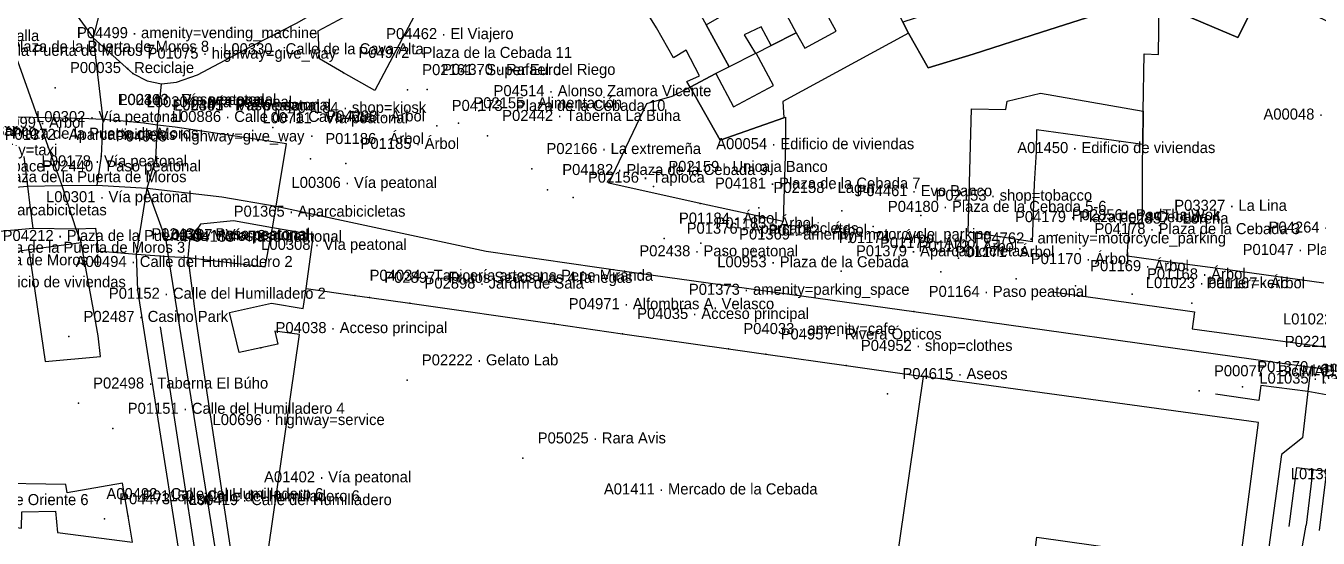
# Model space of a CAD drawing. Header units: metres. Extents: x 436207 to 441321, y 4465685 to 4475088.
# Drawn here: x 439697.8 to 439873.2, y 4473624.1 to 4473693.7 of the extents above; entities that cross this region are included whole.
import ezdxf

# ---------------------------------------------------------------- set-up
doc = ezdxf.new("R2010")
doc.units = ezdxf.units.M
for name, color, linetype, true_color in [('G_A_COM', 7, 'CONTINUOUS', 0xce3b37), ('G_A_EDI', 7, 'CONTINUOUS', 0xa4a4a4), ('G_A_UMB', 7, 'CONTINUOUS', 0x9e6a39), ('G_A_VER', 7, 'CONTINUOUS', 0x4d745d), ('G_A_VIA', 7, 'CONTINUOUS', 0x555555), ('G_L_ACC', 7, 'CONTINUOUS', 0xe68241), ('G_L_BAR', 7, 'CONTINUOUS', 0x333333), ('G_L_EQU', 7, 'CONTINUOUS', 0x8e5aa4), ('G_L_VIA', 7, 'CONTINUOUS', 0x555555), ('G_P_ACC', 7, 'CONTINUOUS', 0xe68241), ('G_P_COM', 7, 'CONTINUOUS', 0xce3b37), ('G_P_EQU', 7, 'CONTINUOUS', 0x8e5aa4), ('G_P_MOB', 7, 'CONTINUOUS', 0x268c9e), ('G_P_PAT', 7, 'CONTINUOUS', 0xa63603), ('G_P_TRA', 7, 'CONTINUOUS', 0x376b91), ('G_P_UMB', 7, 'CONTINUOUS', 0x9e6a39), ('G_P_VER', 7, 'CONTINUOUS', 0x4d745d), ('G_P_VIA', 7, 'CONTINUOUS', 0x555555), ('T_A_COM', 7, 'CONTINUOUS', 0xce3b37), ('T_A_EDI', 7, 'CONTINUOUS', 0xa4a4a4), ('T_A_UMB', 7, 'CONTINUOUS', 0x9e6a39), ('T_A_VER', 7, 'CONTINUOUS', 0x4d745d), ('T_A_VIA', 7, 'CONTINUOUS', 0x555555), ('T_L_BAR', 7, 'CONTINUOUS', 0x333333), ('T_L_VIA', 7, 'CONTINUOUS', 0x555555), ('T_P_ACC', 7, 'CONTINUOUS', 0xe68241), ('T_P_COM', 7, 'CONTINUOUS', 0xce3b37), ('T_P_EQU', 7, 'CONTINUOUS', 0x8e5aa4), ('T_P_MOB', 7, 'CONTINUOUS', 0x268c9e), ('T_P_PAT', 7, 'CONTINUOUS', 0xa63603), ('T_P_UMB', 7, 'CONTINUOUS', 0x9e6a39), ('T_P_VER', 7, 'CONTINUOUS', 0x4d745d), ('T_P_VIA', 7, 'CONTINUOUS', 0x555555)]:
    doc.layers.add(name, color=color, linetype=linetype, true_color=true_color)

msp = doc.modelspace()

# ---------------------------------------------------------------- linework, layer by layer
at = {"layer": 'G_A_COM'}
msp.add_lwpolyline([(439735.44, 4473655.34), (439735.84, 4473658.05), (439742.46, 4473657.1), (439744.45, 4473656.82), (439749.91, 4473656.04), (439769.48, 4473653.24), (439778.77, 4473651.91), (439793.17, 4473649.86), (439798.23, 4473649.13), (439809.12, 4473647.57), (439819.57, 4473646.08), (439812.66, 4473598.12), (439797.9, 4473600.22), (439779.44, 4473602.86), (439753.41, 4473606.58), (439728.93, 4473610.09), (439734.93, 4473651.78), (439731.62, 4473652.24), (439732.02, 4473650.49), (439729.7, 4473649.99), (439726.76, 4473649.36), (439725.46, 4473654.8), (439731.15, 4473656.05)], close=True, dxfattribs=at)
at = {"layer": 'G_A_EDI'}
for points in [[(439799.19, 4473726.66), (439806.77, 4473712.91), (439816.83, 4473694.2), (439817.58, 4473692.71), (439800.53, 4473683.44), (439800.68, 4473681.23), (439792.01, 4473678.18), (439787.94, 4473685.41), (439791.45, 4473687.23), (439793.83, 4473682.7), (439799.26, 4473685.61), (439796.9, 4473690.01), (439798.94, 4473691.04), (439802.34, 4473692.78), (439803.5, 4473690.69), (439807.77, 4473693), (439799.09, 4473708.88), (439798.02, 4473708.47), (439796.69, 4473711.07), (439794.41, 4473709.89), (439794.97, 4473708.83), (439794.03, 4473708.34), (439787.54, 4473720.32), (439791.62, 4473722.6)], [(439793.24, 4473688.15), (439790.12, 4473693.86), (439795.64, 4473697.04), (439793.89, 4473700.65), (439788.24, 4473697.35), (439778.51, 4473715.33), (439783.01, 4473717.81), (439787.54, 4473720.32), (439794.03, 4473708.34), (439794.24, 4473707.93), (439802.34, 4473692.78), (439798.94, 4473691.04), (439797.57, 4473693.6), (439795.3, 4473692.49), (439796.81, 4473689.96)], [(439778.51, 4473715.33), (439788.24, 4473697.35), (439790.12, 4473693.86), (439793.24, 4473688.15), (439791.45, 4473687.23), (439787.94, 4473685.41), (439787.52, 4473686.15), (439789.21, 4473686.94), (439787.42, 4473690.4), (439785.68, 4473689.36), (439783.37, 4473693.44), (439780.15, 4473698.76), (439777.92, 4473702.44), (439776.35, 4473701.42), (439775.6, 4473703.61), (439772.65, 4473712.06), (439775.18, 4473713.51)], [(439745.16, 4473684.95), (439740.94, 4473687.36), (439737.67, 4473689.23), (439737.47, 4473693.04), (439745.6, 4473697.43), (439754.21, 4473702.09)], [(439835.63, 4473692.87), (439843.87, 4473695.48), (439842.38, 4473699.51), (439841.37, 4473702.25), (439816.83, 4473694.2), (439817.58, 4473692.71), (439820.25, 4473688.01), (439826.37, 4473689.86)], [(439782.06, 4473683.19), (439785.49, 4473684.19), (439787.94, 4473685.41), (439792.01, 4473678.18), (439800.68, 4473681.23), (439800.91, 4473681.34), (439800.89, 4473677.59), (439800.59, 4473667.16), (439789.32, 4473669.61), (439776.93, 4473672.34)], [(439826.12, 4473682.45), (439830.77, 4473682.36), (439830.97, 4473683.51), (439835.48, 4473684.56), (439849.43, 4473682.13), (439849.36, 4473677.61), (439834.93, 4473679.59), (439834.89, 4473676.63), (439834.65, 4473672.26), (439834.38, 4473664.4), (439830.03, 4473665.06), (439825.69, 4473665.7)], [(439705.32, 4473664.25), (439698.24, 4473663.28), (439700.46, 4473648.14), (439707.97, 4473648.8), (439707.64, 4473651.62), (439707.08, 4473654.66)], [(439819.57, 4473646.08), (439812.66, 4473598.12), (439814.38, 4473596.66), (439814.34, 4473595.99), (439830.97, 4473593.27), (439834.99, 4473624.26), (439862.55, 4473620.4), (439865.05, 4473639.86)], [(439710.92, 4473631.59), (439703.41, 4473630.31), (439703.26, 4473631.41), (439692.38, 4473631.63), (439691.93, 4473626.25), (439696.26, 4473625.63), (439697.22, 4473625.5), (439697.28, 4473627.73), (439701.82, 4473627.81), (439702.1, 4473624.91), (439712.29, 4473623.62), (439711.69, 4473627.14)]]:
    msp.add_lwpolyline(points, close=True, dxfattribs=at)
at = {"layer": 'G_A_UMB'}
msp.add_lwpolyline([(439873.91, 4473658.77), (439860.92, 4473660.6), (439854.4, 4473661.46), (439847.26, 4473662.44), (439847.56, 4473666.87), (439849.29, 4473666.87), (439849.31, 4473670.47), (439849.33, 4473672.79), (439849.34, 4473674.74), (439849.36, 4473677.61), (439849.43, 4473682.13), (439849.57, 4473689.93), (439851.52, 4473689.85), (439851.6, 4473696.65), (439858.72, 4473693.64), (439862.25, 4473692.16), (439865.54, 4473698.62), (439882.43, 4473690.56)], dxfattribs=at)
at = {"layer": 'G_A_VER'}
for points in [[(439672.62, 4473687.3), (439677.65, 4473687.65), (439681.97, 4473687.95), (439685, 4473688.19), (439696.7, 4473688.96), (439702.69, 4473672.06), (439704.58, 4473666.13), (439705.32, 4473664.25), (439698.24, 4473663.28), (439692.67, 4473662.5), (439687.23, 4473661.73), (439681.75, 4473660.9), (439676.23, 4473660.07), (439672.15, 4473659.48), (439670.23, 4473659.2), (439663.79, 4473658.28), (439664.52, 4473660.68), (439668.36, 4473673.29), (439670.24, 4473679.48), (439670.88, 4473681.57)], [(439834.99, 4473624.26), (439862.55, 4473620.4), (439845.15, 4473590.46), (439830.97, 4473593.27)]]:
    msp.add_lwpolyline(points, close=True, dxfattribs=at)
at = {"layer": 'G_A_VIA'}
msp.add_lwpolyline([(439728.93, 4473610.09), (439734.93, 4473651.78), (439731.62, 4473652.24), (439732.02, 4473650.49), (439729.7, 4473649.99), (439726.76, 4473649.36), (439725.46, 4473654.8), (439731.15, 4473656.05), (439735.44, 4473655.34), (439735.84, 4473658.05), (439736.85, 4473665.32), (439731.3, 4473666.29), (439725.98, 4473667.22), (439721.53, 4473666.78), (439720.04, 4473664.6), (439719.82, 4473662.27), (439720.99, 4473653.21), (439728.18, 4473605.44)], dxfattribs=at)
at = {"layer": 'G_L_ACC'}
msp.add_lwpolyline([(439872.46, 4473633.45), (439871.52, 4473625.92)], dxfattribs=at)
at = {"layer": 'G_L_BAR'}
for points in [[(439836.86, 4473657.66), (439856.4, 4473654.87), (439856.07, 4473652.58)], [(439720.99, 4473653.21), (439728.18, 4473605.44), (439728, 4473603.95), (439726.65, 4473602.96), (439723.83, 4473602.57), (439716.08, 4473652.83)], [(439856.07, 4473652.58), (439876.71, 4473649.75)], [(439865.39, 4473644.89), (439865.09, 4473642.85), (439859.22, 4473643.71)], [(439875.26, 4473643.41), (439871.78, 4473644.06), (439865.39, 4473644.89)], [(439869.25, 4473625.73), (439870.28, 4473633.73), (439872.46, 4473633.45), (439874.31, 4473633.22), (439873.28, 4473625.2)]]:
    msp.add_lwpolyline(points, dxfattribs=at)
at = {"layer": 'G_L_EQU'}
for points in [[(439865.54, 4473698.62), (439862.25, 4473692.16), (439858.72, 4473693.64), (439851.6, 4473696.65)], [(439843.87, 4473695.48), (439835.63, 4473692.87), (439826.37, 4473689.86), (439820.25, 4473688.01), (439817.58, 4473692.71), (439816.83, 4473694.2)]]:
    msp.add_lwpolyline(points, dxfattribs=at)
at = {"layer": 'G_L_VIA'}
for points in [[(439920.06, 4473914.28), (439915.41, 4473903.03), (439914.72, 4473901.77), (439881.13, 4473836.64), (439864.74, 4473806.33), (439839.93, 4473781.8), (439809.28, 4473755.77), (439721.19, 4473708.39), (439714.14, 4473704.66), (439710.41, 4473701.5), (439708.24, 4473697.23), (439706.95, 4473692.1), (439708.28, 4473680.98), (439708.03, 4473676.02), (439707.43, 4473672.07)], [(439728.53, 4473690.99), (439734.54, 4473694.09), (439828.59, 4473747.48), (439886.15, 4473781.22), (439888.2, 4473783.7), (439889.99, 4473787.17)], [(439698.03, 4473732.59), (439695.99, 4473729.64), (439695.44, 4473726.37), (439695.59, 4473722.12), (439702.57, 4473699.43), (439704.4, 4473695.56), (439706.95, 4473692.1), (439712.33, 4473687.27), (439714.29, 4473686.26), (439716.24, 4473685.83)], [(439716.24, 4473685.83), (439718.28, 4473686.09), (439721.13, 4473687.09), (439728.53, 4473690.99)], [(439714.26, 4473671.67), (439715.45, 4473675.68), (439715.7, 4473680.25), (439716.24, 4473685.83)], [(439706.38, 4473681.1), (439696.87, 4473681.31), (439672.78, 4473680.34), (439670.24, 4473679.48), (439665.23, 4473677.78), (439636.94, 4473664.54), (439632.74, 4473662.54), (439594.38, 4473646.33), (439557.73, 4473633.76), (439549.11, 4473631.08)], [(439710.57, 4473680.82), (439708.28, 4473680.98), (439706.38, 4473681.1)], [(439713.82, 4473680.5), (439710.57, 4473680.82)], [(439718.07, 4473679.95), (439715.7, 4473680.25), (439713.82, 4473680.5)], [(439732.4, 4473673.13), (439733.17, 4473677.7), (439718.07, 4473679.95)], [(439697.54, 4473675.98), (439698.04, 4473671.95), (439698.37, 4473669.3)], [(439731.3, 4473666.29), (439731.79, 4473669.24), (439732.4, 4473673.13)], [(439660.84, 4473664.91), (439667.5, 4473667), (439675.66, 4473668.97), (439682.31, 4473670.3), (439690.3, 4473671.3), (439698.04, 4473671.95), (439702.69, 4473672.06), (439707.43, 4473672.07)], [(439707.43, 4473672.07), (439714.26, 4473671.67), (439724.43, 4473670.51), (439731.79, 4473669.24), (439760.27, 4473663.11), (439779.06, 4473660.42), (439818.32, 4473654.91), (439866.64, 4473648.12), (439872.16, 4473647.35)], [(439725.44, 4473581.72), (439721.38, 4473604.66), (439713.02, 4473657.82), (439712.84, 4473662.73), (439714.26, 4473671.67)], [(439726.65, 4473602.96), (439724.66, 4473615.53), (439717.18, 4473662.4), (439716.86, 4473664.61), (439714.26, 4473671.67)], [(439698.37, 4473669.3), (439698.76, 4473666.24)], [(439556.23, 4473618.45), (439562.6, 4473620.84), (439637.94, 4473649.46), (439652.41, 4473655.89), (439659.54, 4473659.09), (439662.81, 4473660.23), (439664.52, 4473660.68), (439671.52, 4473662.28), (439679.6, 4473663.8), (439688.66, 4473665.32), (439698.76, 4473666.24), (439704.58, 4473666.13), (439707.28, 4473666.25), (439707.61, 4473663.12), (439709.08, 4473663.01)], [(439719.82, 4473662.27), (439730.31, 4473660.98), (439731.3, 4473666.29)], [(439709.08, 4473663.01), (439712.84, 4473662.73), (439717.18, 4473662.4), (439719.82, 4473662.27)], [(439872.16, 4473647.35), (439871.78, 4473644.06)], [(439894.28, 4473643.73), (439880.66, 4473645.96), (439877.13, 4473646.54), (439872.16, 4473647.35)], [(439871.78, 4473644.06), (439871.02, 4473637.79), (439868.17, 4473635.52), (439866.46, 4473622.92), (439870.9, 4473622.35), (439871.52, 4473625.92)]]:
    msp.add_lwpolyline(points, dxfattribs=at)
at = {"layer": 'G_P_ACC'}
for p in [(439708.28, 4473680.98), (439715.7, 4473680.25), (439698.04, 4473671.95), (439712.84, 4473662.73), (439717.18, 4473662.4), (439779.06, 4473660.42), (439818.32, 4473654.91), (439866.64, 4473648.12), (439872.16, 4473647.35)]:
    msp.add_point(p, dxfattribs=at)
at = {"layer": 'G_P_COM'}
for p in [(439749.6, 4473685.03), (439731.35, 4473679.9), (439756.54, 4473680.52), (439797.26, 4473669.02), (439819.25, 4473667.97), (439864.44, 4473663.64), (439742.46, 4473657.1), (439744.45, 4473656.82), (439749.91, 4473656.04), (439769.48, 4473653.24), (439703.65, 4473651.51), (439798.23, 4473649.13), (439809.12, 4473647.57), (439765.27, 4473635.01)]:
    msp.add_point(p, dxfattribs=at)
at = {"layer": 'G_P_EQU'}
for p in [(439725.61, 4473693.41), (439702.75, 4473690.05), (439837.73, 4473665.32), (439792.59, 4473662.7), (439824.38, 4473662.17), (439785.78, 4473655.19), (439793.17, 4473649.86), (439749.55, 4473645.61), (439862.9, 4473644.69), (439704.95, 4473642.46), (439857.03, 4473644.13), (439708.48, 4473626.75)]:
    msp.add_point(p, dxfattribs=at)
at = {"layer": 'G_P_MOB'}
for p in [(439701.81, 4473685.31), (439724.02, 4473665.8), (439785.48, 4473663.49), (439808.45, 4473660.42), (439814.75, 4473643.74)]:
    msp.add_point(p, dxfattribs=at)
at = {"layer": 'G_P_PAT'}
for p in [(439752.29, 4473685.06), (439759.28, 4473682.17)]:
    msp.add_point(p, dxfattribs=at)
at = {"layer": 'G_P_TRA'}
msp.add_point((439872.46, 4473633.45), dxfattribs=at)
at = {"layer": 'G_P_UMB'}
for p in [(439744.71, 4473689.92), (439740.94, 4473687.36), (439753.6, 4473680.16), (439760.45, 4473678.8), (439766.46, 4473674.31), (439768.6, 4473671.46), (439782.99, 4473671.88), (439772.09, 4473670.42), (439789.32, 4473669.61), (439808.53, 4473668.59), (439812.78, 4473666.45), (439851.64, 4473666.6), (439830.03, 4473665.06), (439844.05, 4473664.86), (439840.82, 4473663.43), (439860.92, 4473660.6), (439707.08, 4473654.66), (439778.77, 4473651.91), (439729.7, 4473649.99), (439709.64, 4473639.03), (439711.69, 4473627.14)]:
    msp.add_point(p, dxfattribs=at)
at = {"layer": 'G_P_VER'}
for p in [(439736.6, 4473678.74), (439736.45, 4473675.67), (439741.23, 4473675.01), (439784.43, 4473664.86), (439789.39, 4473664.21), (439796.56, 4473663.26), (439806.13, 4473662.22), (439811.71, 4473661.55), (439816.94, 4473661.07), (439821.98, 4473660.31), (439832.17, 4473659.36), (439840.23, 4473658.4), (439847.94, 4473657.29), (439856, 4473656.07)]:
    msp.add_point(p, dxfattribs=at)
at = {"layer": 'G_P_VIA'}
for p in [(439712.33, 4473687.27), (439708.03, 4473676.02)]:
    msp.add_point(p, dxfattribs=at)

# ---------------------------------------------------------------- texts
at = {"layer": 'T_A_COM'}
msp.add_text('A01411 · Mercado de la Cebada', height=1.5, dxfattribs=at).set_placement((439776.25, 4473630.08))
at = {"layer": 'T_A_EDI'}
for s, p in [('A00054 · Edificio de viviendas', (439791.49, 4473676.97)), ('A01450 · Edificio de viviendas', (439832.34, 4473676.44)), ('A00494 · Calle del Humilladero 2', (439704.58, 4473660.97)), ('A00493 · Edificio de viviendas', (439684.51, 4473658.21)), ('A00491 · Calle de Oriente 6', (439681.46, 4473628.63)), ('A00492 · Calle del Humilladero 6', (439708.75, 4473629.44))]:
    msp.add_text(s, height=1.5, dxfattribs=at).set_placement(p)
at = {"layer": 'T_A_UMB'}
msp.add_text('A00048 · Teatro La Latina', height=1.5, dxfattribs=at).set_placement((439865.74, 4473680.99))
at = {"layer": 'T_A_VER'}
msp.add_text('A01466 · Plaza de la Puerta de Moros', height=1.5, dxfattribs=at).set_placement((439687.23, 4473678.39))
at = {"layer": 'T_A_VIA'}
msp.add_text('A01402 · Vía peatonal', height=1.5, dxfattribs=at).set_placement((439730.14, 4473631.72))
at = {"layer": 'T_L_BAR'}
for s, p in [('L01023 · barrier=kerb', (439849.77, 4473658.1)), ('L01022 · barrier=kerb', (439868.39, 4473653.17)), ('L01036 · barrier=kerb', (439872.34, 4473646.25)), ('L01035 · barrier=kerb', (439865.18, 4473645.13))]:
    msp.add_text(s, height=1.5, dxfattribs=at).set_placement(p)
at = {"layer": 'T_L_VIA'}
for s, p in [('L00330 · Calle de la Cava Alta', (439724.59, 4473689.86)), ('L00303 · Vía peatonal', (439710.48, 4473682.96)), ('L00304 · Vía peatonal', (439714.2, 4473682.66)), ('L00305 · Vía peatonal', (439717.94, 4473682.22)), ('L00302 · Vía peatonal', (439699.2, 4473680.65)), ('L00886 · Calle de la Cava Alta', (439717.62, 4473680.67)), ('L00711 · Vía peatonal', (439729.91, 4473680.49)), ('L00178 · Vía peatonal', (439699.95, 4473674.64)), ('L00952 · Plaza de la Puerta de Moros', (439685.83, 4473672.49)), ('L00306 · Vía peatonal', (439733.86, 4473671.71)), ('L00301 · Vía peatonal', (439700.56, 4473669.77)), ('L00307 · Vía peatonal', (439716.45, 4473664.61)), ('L00308 · Vía peatonal', (439729.75, 4473663.3)), ('L00953 · Plaza de la Cebada', (439791.63, 4473660.93)), ('L00696 · highway=service', (439723.15, 4473639.5)), ('L01397 · Vía peatonal', (439869.44, 4473632.15)), ('L00419 · Calle del Humilladero', (439719.93, 4473628.63))]:
    msp.add_text(s, height=1.5, dxfattribs=at).set_placement(p)
at = {"layer": 'T_P_ACC'}
for s, p in [('P02443 · Paso peatonal', (439710.28, 4473682.98)), ('P02441 · Paso peatonal', (439717.7, 4473682.25)), ('P02440 · Paso peatonal', (439700.04, 4473673.95)), ('P02439 · Paso peatonal', (439714.84, 4473664.73)), ('P04183 · Paso peatonal', (439719.18, 4473664.4)), ('P02438 · Paso peatonal', (439781.06, 4473662.42)), ('P01164 · Paso peatonal', (439820.32, 4473656.91)), ('P02211 · Semáforo', (439868.64, 4473650.12))]:
    msp.add_text(s, height=1.5, dxfattribs=at).set_placement(p)
at = {"layer": 'T_P_COM'}
for s, p in [('P02161 · Super Euro', (439751.6, 4473687.03)), ('P04184 · shop=kiosk', (439733.35, 4473681.9)), ('P02155 · Alimentación', (439758.54, 4473682.52)), ('P02158 · Lagur', (439799.26, 4473671.02)), ('P02153 · shop=tobacco', (439821.25, 4473669.97)), ('P04264 · Flamenco Route Madrid', (439866.44, 4473665.64)), ('P04034 · Tapicería artesana Pepe Miranda', (439744.46, 4473659.1)), ('P02897 · Frutos Secos Las 4 fanegas', (439746.45, 4473658.82)), ('P02898 · Jardín de Sala', (439751.91, 4473658.04)), ('P04971 · Alfombras A. Velasco', (439771.48, 4473655.24)), ('P02487 · Casino Park', (439705.65, 4473653.51)), ('P04957 · Rivera Ópticos', (439800.23, 4473651.13)), ('P04952 · shop=clothes', (439811.12, 4473649.57)), ('P05025 · Rara Avis', (439767.27, 4473637.01))]:
    msp.add_text(s, height=1.5, dxfattribs=at).set_placement(p)
at = {"layer": 'T_P_EQU'}
for s, p in [('P04499 · amenity=vending_machine', (439704.75, 4473692.05)), ('P02490 · La Muralla', (439681.58, 4473691.65)), ('P01368 · amenity=taxi', (439682.07, 4473676.15)), ('P01366 · amenity=parking_space', (439670.42, 4473673.94)), ('P02856 · PadThaiWok', (439839.73, 4473667.32)), ('P01369 · amenity=motorcycle_parking', (439794.59, 4473664.7)), ('P04762 · amenity=motorcycle_parking', (439826.38, 4473664.17)), ('P01373 · amenity=parking_space', (439787.78, 4473657.19)), ('P04033 · amenity=cafe', (439795.17, 4473651.86)), ('P02222 · Gelato Lab', (439751.55, 4473647.61)), ('P00077 · BiciMAD', (439859.03, 4473646.13)), ('P01370 · amenity=parking_space', (439864.9, 4473646.69)), ('P02498 · Taberna El Búho', (439706.95, 4473644.46)), ('P04473 · rasif', (439710.48, 4473628.75))]:
    msp.add_text(s, height=1.5, dxfattribs=at).set_placement(p)
at = {"layer": 'T_P_MOB'}
for s, p in [('P00035 · Reciclaje', (439703.81, 4473687.31)), ('P00995 · Banco', (439684.91, 4473678.76)), ('P01372 · Aparcabicicletas', (439694.94, 4473678.24)), ('P01610 · Aparcabicicletas', (439685.49, 4473667.98)), ('P01365 · Aparcabicicletas', (439726.02, 4473667.8)), ('P01376 · Aparcabicicletas', (439787.48, 4473665.49)), ('P01379 · Aparcabicicletas', (439810.45, 4473662.42)), ('P04615 · Aseos', (439816.75, 4473645.74))]:
    msp.add_text(s, height=1.5, dxfattribs=at).set_placement(p)
at = {"layer": 'T_P_PAT'}
for s, p in [('P04370 · Rafael del Riego', (439754.29, 4473687.06)), ('P04514 · Alonso Zamora Vicente', (439761.28, 4473684.17))]:
    msp.add_text(s, height=1.5, dxfattribs=at).set_placement(p)
at = {"layer": 'T_P_UMB'}
for s, p in [('P04462 · El Viajero', (439746.71, 4473691.92)), ('P04219 · Plaza de la Puerta de Moros 8', (439687, 4473690.19)), ('P04218 · Plaza de la Puerta de Moros 7', (439679.65, 4473689.65)), ('P04972 · Plaza de la Cebada 11', (439742.94, 4473689.36)), ('P04173 · Plaza de la Cebada 10', (439755.6, 4473682.16)), ('P02442 · Taberna La Buha', (439762.45, 4473680.8)), ('P02166 · La extremeña', (439768.46, 4473676.31)), ('P04182 · Plaza de la Cebada 9', (439770.6, 4473673.46)), ('P02156 · Tapioca', (439774.09, 4473672.42)), ('P02159 · Unicaja Banco', (439784.99, 4473673.88)), ('P04181 · Plaza de la Cebada 7', (439791.32, 4473671.61)), ('P04461 · Evo Banco', (439810.53, 4473670.59)), ('P04180 · Plaza de la Cebada 5-6', (439814.78, 4473668.45)), ('P03327 · La Lina', (439853.64, 4473668.6)), ('P04179 · Plaza de la Cebada 4', (439832.03, 4473667.06)), ('P04178 · Plaza de la Cebada 3', (439842.82, 4473665.43)), ('P02857 · Lorena', (439846.05, 4473666.86)), ('P04212 · Plaza de la Puerta de Moros 2', (439694.67, 4473664.5)), ('P04213 · Plaza de la Puerta de Moros 3', (439683.75, 4473662.9)), ('P01047 · Plaza de la Cebada 2', (439862.92, 4473662.6)), ('P04217 · Plaza de la Puerta de Moros 4', (439672.23, 4473661.2)), ('P01152 · Calle del Humilladero 2', (439709.08, 4473656.66)), ('P04035 · Acceso principal', (439780.77, 4473653.91)), ('P04038 · Acceso principal', (439731.7, 4473651.99)), ('P01151 · Calle del Humilladero 4', (439711.64, 4473641.03)), ('P01150 · Calle del Humilladero 6', (439713.69, 4473629.14))]:
    msp.add_text(s, height=1.5, dxfattribs=at).set_placement(p)
at = {"layer": 'T_P_VER'}
for s, p in [('P00999 · Árbol', (439692.27, 4473679.88)), ('P04298 · Árbol', (439738.6, 4473680.74)), ('P01186 · Árbol', (439738.45, 4473677.67)), ('P01185 · Árbol', (439743.23, 4473677.01)), ('P01184 · Árbol', (439786.43, 4473666.86)), ('P01183 · Árbol', (439791.39, 4473666.21)), ('P01182 · Árbol', (439798.56, 4473665.26)), ('P01174 · Árbol', (439808.13, 4473664.22)), ('P01173 · Árbol', (439813.71, 4473663.55)), ('P01172 · Árbol', (439818.94, 4473663.07)), ('P01171 · Árbol', (439823.98, 4473662.31)), ('P01170 · Árbol', (439834.17, 4473661.36)), ('P01169 · Árbol', (439842.23, 4473660.4)), ('P01168 · Árbol', (439849.94, 4473659.29)), ('P01167 · Árbol', (439858, 4473658.07))]:
    msp.add_text(s, height=1.5, dxfattribs=at).set_placement(p)
at = {"layer": 'T_P_VIA'}
for s, p in [('P01075 · highway=give_way', (439714.33, 4473689.27)), ('P04908 · highway=give_way', (439710.03, 4473678.02))]:
    msp.add_text(s, height=1.5, dxfattribs=at).set_placement(p)

doc.saveas('drawing.dxf')
